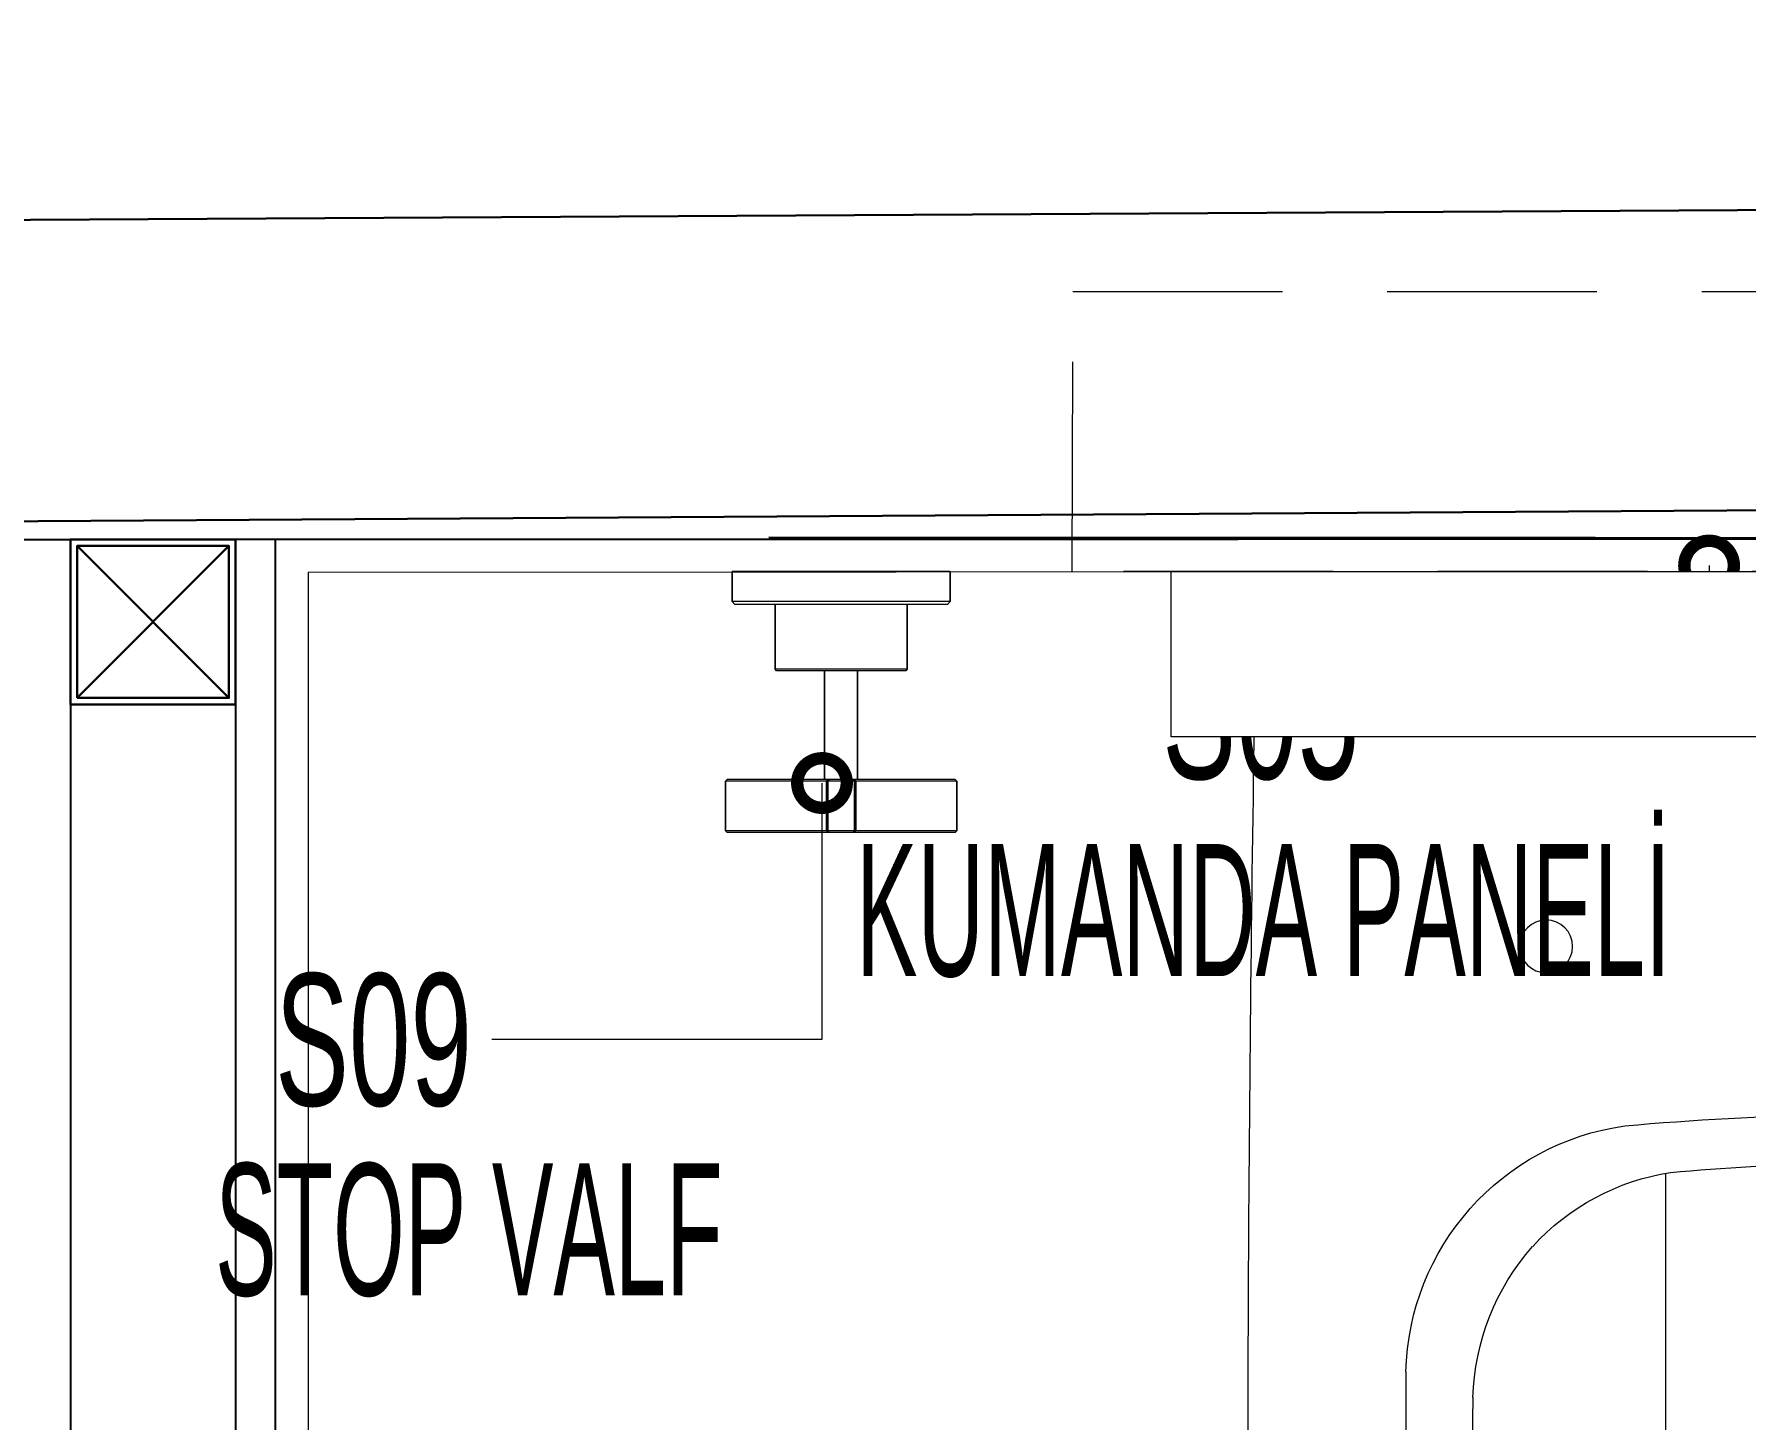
# Model space of a CAD drawing. Header units: centimetres. Extents: x 5488 to 20269, y -31398 to -19684.
# Drawn here: x 13608.8 to 13660.6, y -22361.2 to -22319.2 of the extents above; entities that cross this region are included whole.
import ezdxf
from ezdxf import colors
from ezdxf.entities.mleader import LeaderData, LeaderLine
from ezdxf.math import Vec2, Vec3

# ---------------------------------------------------------------- set-up
doc = ezdxf.new("R2010")
doc.units = ezdxf.units.CM
doc.set_wipeout_variables(frame=1)
doc.linetypes.add('2202_Autoban_Istinye Park_Food Hall_Yerlesim_Plan_Altlik$0$2202_Autoban_Istinye Park_Food Hall_PLAN_altlik_20220517$0$2202_Autoban_Istinye Park_Food Hall_PLAN_altlik_20220506$0$HIDDEN', pattern=[9.525, 6.35, -3.175])
for name, color, linetype, lineweight in [('xxx_Auto_Duvar_Duvar Plan Kesit', 7, 'Continuous', 30), ('xxx_Auto_Kaplama_Ahşap', 34, 'Continuous', 0), ('xxx_Auto_Kaplama_Seramik', 182, 'Continuous', 13), ('xxx_Auto_Konstruksiyon_Metal', 141, 'Continuous', 0), ('xxx_Auto_SIGN_GENERAL', 51, 'Continuous', 0), ('xxx_Auto_Tefris_Tefris', 32, 'Continuous', 15)]:
    doc.layers.add(name, color=color, linetype=linetype, lineweight=lineweight)
doc.layers.add('xxx_Autowipeout', color=7, linetype='Continuous')
doc.layers.add('xxx_Autoxxx_Auto_Duvar_Alcipan', color=51, linetype='Continuous')
doc.styles.add('AUTOBAN', font='')
doc.styles.add('ROMANS', font='romans')
doc.styles.get('AUTOBAN').set_extended_font_data('Helvetica Normal Tr')

# ---------------------------------------------------------------- blocks, each defined once
blk = doc.blocks.new('kutu profil')
at = {"layer": 'xxx_Auto_Duvar_Duvar Plan Kesit', "color": 0}
for points in [[(0, -5), (5, -5), (5, 0), (0, 0)], [(0.2, -4.8), (4.8, -4.8), (4.8, -0.2), (0.2, -0.2)]]:
    blk.add_lwpolyline(points, close=True, dxfattribs=at)
blk.add_lwpolyline([(0.2, -4.8), (4.8, -0.2), (4.8, -4.8), (0.2, -0.2)], dxfattribs=at)
blk = doc.blocks.new('A$Cd4c68676')
at = {"layer": 'xxx_Auto_Duvar_Duvar Plan Kesit', "color": 0}
for points in [[(79.294, 589.437), (-14.42, 589.413)], [(175.544, 589.462), (84.232, 589.437)], [(100.448, 589.493), (175.544, 589.462)]]:
    blk.add_lwpolyline(points, dxfattribs=at)
at = {"layer": 'xxx_Auto_Duvar_Duvar Plan Kesit'}
blk.add_lwpolyline([(84.232, 589.437), (175.544, 589.462)], dxfattribs=at)
at = {"layer": 'xxx_Auto_Kaplama_Seramik'}
for points in [[(175.544, 588.484), (86.494, 588.437)], [(86.495, 588.437), (86.494, 453.613)]]:
    blk.add_lwpolyline(points, dxfattribs=at)
at = {"layer": 'xxx_Autoxxx_Auto_Duvar_Alcipan'}
for points in [[(79.294, 589.437), (79.294, 452.419)], [(84.294, 589.437), (84.294, 452.411)], [(85.494, 589.437), (85.494, 453.613)]]:
    blk.add_lwpolyline(points, dxfattribs=at)
at = {"layer": 'xxx_Auto_Konstruksiyon_Metal'}
blk.add_blockref('kutu profil', (79.294, 589.437), dxfattribs=at)
blk = doc.blocks.new('_DotSmall')
at = {"color": 0, "linetype": 'ByBlock', "const_width": 0.5}
blk.add_lwpolyline([(-0.0625, 0, 1), (0.0625, 0, 1)], format="xyb", close=True, dxfattribs=at)
blk = doc.blocks.new('x2202_Autoban_Istinye Park_Food Hall_PLAN_altlik_20220517$0$2202_Autoban_Istinye Park_Food Hall_PLAN_altlik_20220506$0$S02_plan')
for points in [[(-12.889, 36.37), (-12.889, 24.238)], [(-10.862, 25.013), (-11.034, 36.395)], [(10.862, 25.013), (11.034, 36.395)], [(12.889, 36.37), (12.889, 24.238)], [(-1.095, 32.966), (0, 32.966)], [(1.095, 32.966), (0, 32.966)], [(-5.016, 28.868), (-5.016, 18.217)], [(5.015, 28.868), (5.015, 18.216)], [(-17.4, 0), (17.4, 0)]]:
    blk.add_lwpolyline(points)
for centre in [(-8.642, 11.348), (8.642, 11.348)]:
    blk.add_circle(centre, 0.8)
for centre, radius, start, end in [((-0.062, 36.572), 17.506, 89.7974, 129.2276), ((0.062, 36.572), 17.506, 50.7724, 90.2026), ((0.263, 36.287), 17.933, 129.455, 179.0719), ((-0.263, 36.287), 17.933, 0.9281, 50.545), ((-0.01, 36.345), 12.926, 89.9574, 141.9951), ((0.01, 36.345), 12.926, 38.0049, 90.0426), ((-0.01, 36.345), 11.136, 89.9574, 141.9951), ((0.01, 36.345), 11.136, 38.0049, 90.0426), ((-0.374, 36.544), 12.517, 141.6843, 180.7977), ((0.374, 36.544), 12.517, 359.2023, 38.3157), ((0.252, 36.44), 11.286, 143.2428, 180.2327), ((-0.252, 36.44), 11.286, 359.7673, 36.7572), ((1582.2, 29.996), 1599.881, 179.764303, 181.0743), ((-1582.2, 29.996), 1599.881, 358.9257, 0.235697), ((-1.124, 29.072), 3.894, 89.7221, 181.9705), ((1.124, 29.072), 3.894, 358.0295, 90.2779), ((-3.628, 25.23), 7.238, 181.7156, 221.4572), ((3.628, 25.23), 7.238, 318.5428, 358.2844), ((-5.197, 24.405), 7.694, 181.2462, 262.0572), ((5.197, 24.405), 7.694, 277.9428, 358.7538), ((-3.792, 25.217), 7.106, 222.2561, 261.1935), ((3.792, 25.217), 7.106, 278.8065, 317.7439), ((1.957, 93.93), 76.044, 264.84125, 268.52514), ((-1.957, 93.93), 76.044, 271.47486, 275.15875), ((1.657, 104.235), 87.808, 264.82698, 268.9188), ((-1.657, 104.235), 87.808, 271.0812, 275.17302)]:
    blk.add_arc(centre, radius, start, end)
blk = doc.blocks.new('x2202_Autoban_Istinye Park_Food Hall_PLAN_altlik_20220517$0$2202_Autoban_Istinye Park_Food Hall_PLAN_altlik_20220506$0$S08_plan')
for p, q in [((-3.3, 0), (-3.3, -0.90625)), ((-3.3, -0.90625), (-3.3, 0)), ((3.3, 0), (3.3, -0.90625)), ((3.3, -0.90625), (3.3, 0)), ((-3.3, -0.90625), (-3.225, -1)), ((-3.3, -0.90625), (-3.18, -0.90625)), ((-3.225, -1), (-3.105, -1)), ((-3.18, -0.90625), (-2.865, -0.90625)), ((-3.105, -1), (-2.79, -1)), ((-2.865, -0.90625), (-2.325, -0.90625)), ((-2.79, -1), (-2.28, -1)), ((-2.325, -0.90625), (-1.635, -0.90625)), ((-2.28, -1), (-2, -1)), ((-2.28, -1), (-1.605, -1)), ((-2, -1), (-2, -2.95)), ((-2, -1), (-1.92727, -1)), ((-2, -2.95), (-2, -1)), ((-1.92727, -1), (-1.73636, -1)), ((-1.73636, -1), (-1.40909, -1)), ((-1.635, -0.90625), (-0.855, -0.90625)), ((-1.605, -1), (-0.825, -1)), ((-1.40909, -1), (-0.99091, -1)), ((-0.99091, -1), (-0.51818, -1)), ((-0.855, -0.90625), (0, -0.90625)), ((-0.825, -1), (0, -1)), ((-0.51818, -1), (0, -1)), ((0, -0.90625), (0.855, -0.90625)), ((0, -1), (0.51818, -1)), ((0, -1), (0.825, -1)), ((0.51818, -1), (0.99091, -1)), ((0.825, -1), (1.605, -1)), ((0.855, -0.90625), (1.635, -0.90625)), ((0.99091, -1), (1.40909, -1)), ((1.40909, -1), (1.73636, -1)), ((1.605, -1), (2.28, -1)), ((1.635, -0.90625), (2.325, -0.90625)), ((1.73636, -1), (1.92727, -1)), ((1.92727, -1), (2, -1)), ((2, -1), (2, -2.95)), ((2, -1), (2.28, -1)), ((2, -2.95), (2, -1)), ((2.28, -1), (2.79, -1)), ((2.325, -0.90625), (2.865, -0.90625)), ((2.79, -1), (3.105, -1)), ((2.865, -0.90625), (3.18, -0.90625)), ((3.105, -1), (3.225, -1)), ((3.18, -0.90625), (3.3, -0.90625)), ((3.225, -1), (3.3, -0.90625)), ((-2, -2.95), (-1.95455, -3)), ((-2, -2.95), (-1.92727, -2.95)), ((-1.95455, -3), (-1.88182, -3)), ((-1.92727, -2.95), (-1.73636, -2.95)), ((-1.88182, -3), (-1.69091, -3)), ((-1.88182, -3), (-1.69091, -3)), ((-1.73636, -2.95), (-1.40909, -2.95)), ((-1.69091, -3), (-1.38182, -3)), ((-1.69091, -3), (-1.38182, -3)), ((-1.40909, -2.95), (-0.99091, -2.95)), ((-1.38182, -3), (-0.97273, -3)), ((-1.38182, -3), (-0.97273, -3)), ((-0.99091, -2.95), (-0.51818, -2.95)), ((-0.97273, -3), (-0.5, -3)), ((-0.97273, -3), (-0.5, -3)), ((-0.51818, -2.95), (0, -2.95)), ((-0.5, -3), (0, -3)), ((-0.5, -3), (-0.5, -6.3)), ((-0.5, -3), (-0.48, -3)), ((-0.5, -6.3), (-0.5, -3)), ((-0.48, -3), (-0.43, -3)), ((-0.43, -3), (-0.35, -3)), ((-0.35, -3), (-0.25, -3)), ((-0.25, -3), (-0.13, -3)), ((-0.13, -3), (0, -3)), ((0, -2.95), (0.51818, -2.95)), ((0, -3), (0.5, -3)), ((0, -3), (0.13, -3)), ((0.13, -3), (0.25, -3)), ((0.25, -3), (0.35, -3)), ((0.35, -3), (0.43, -3)), ((0.43, -3), (0.48, -3)), ((0.48, -3), (0.5, -3)), ((0.5, -6.3), (0.5, -3)), ((0.5, -3), (0.97273, -3)), ((0.5, -3), (0.5, -6.3)), ((0.5, -3), (0.97273, -3)), ((0.51818, -2.95), (0.99091, -2.95)), ((0.97273, -3), (1.38182, -3)), ((0.97273, -3), (1.38182, -3)), ((0.99091, -2.95), (1.40909, -2.95)), ((1.38182, -3), (1.69091, -3)), ((1.38182, -3), (1.69091, -3)), ((1.40909, -2.95), (1.73636, -2.95)), ((1.69091, -3), (1.88182, -3)), ((1.69091, -3), (1.88182, -3)), ((1.73636, -2.95), (1.92727, -2.95)), ((1.88182, -3), (1.95455, -3)), ((1.92727, -2.95), (2, -2.95)), ((1.95455, -3), (2, -2.95)), ((-3.5, -6.35), (-3.45, -6.3)), ((-3.5, -7.85), (-3.5, -6.35)), ((-3.5, -7.85), (-3.5, -6.35)), ((-3.5, -6.35), (-0.44, -6.35)), ((-3.5, -6.35), (-0.44, -6.35)), ((-3.5, -6.35), (-3.5, -7.85)), ((-3.5, -6.35), (-3.5, -7.85)), ((-3.45, -6.3), (-0.38, -6.3)), ((-3.45, -6.3), (-0.38, -6.3)), ((-0.44, -6.35), (-0.38, -6.3)), ((-0.44, -7.85), (-0.44, -6.35)), ((-0.44, -6.35), (-0.42, -6.35)), ((-0.44, -6.35), (-0.44, -7.85)), ((-0.42, -6.35), (-0.4, -6.35)), ((-0.4, -6.35), (-0.35, -6.3)), ((-0.4, -6.35), (-0.35, -6.3)), ((-0.4, -7.85), (-0.4, -6.35)), ((-0.4, -7.85), (-0.4, -6.35)), ((-0.4, -6.35), (0, -6.35)), ((-0.4, -6.35), (-0.4, -7.85)), ((-0.4, -6.35), (-0.4, -7.85)), ((-0.38, -6.3), (-0.37, -6.3)), ((-0.37, -6.3), (-0.35, -6.3)), ((-0.35, -6.3), (0, -6.3)), ((0, -6.3), (0.35, -6.3)), ((0, -6.35), (0.4, -6.35)), ((0.35, -6.3), (0.37, -6.3)), ((0.35, -6.3), (0.4, -6.35)), ((0.37, -6.3), (0.38, -6.3)), ((0.38, -6.3), (3.45, -6.3)), ((0.38, -6.3), (0.44, -6.35)), ((0.4, -7.85), (0.4, -6.35)), ((0.4, -6.35), (0.42, -6.35)), ((0.4, -6.35), (0.4, -7.85)), ((0.42, -6.35), (0.44, -6.35)), ((0.44, -7.85), (0.44, -6.35)), ((0.44, -6.35), (3.5, -6.35)), ((0.44, -6.35), (0.44, -7.85)), ((3.45, -6.3), (3.5, -6.35)), ((3.5, -7.85), (3.5, -6.35)), ((3.5, -6.35), (3.5, -7.85)), ((-3.5, -7.85), (-0.44, -7.85)), ((-3.5, -7.85), (-0.44, -7.85)), ((-3.5, -7.85), (-3.45, -7.9)), ((-3.5, -7.85), (-3.45, -7.9)), ((-3.5, -7.85), (-3.45, -7.9)), ((-3.5, -7.85), (-3.45, -7.9)), ((-3.45, -7.9), (-0.38, -7.9)), ((-3.45, -7.9), (-0.38, -7.9)), ((-3.45, -7.9), (-0.38, -7.9)), ((-3.45, -7.9), (-0.38, -7.9)), ((-0.44, -7.85), (-0.42, -7.85)), ((-0.44, -7.85), (-0.38, -7.9)), ((-0.44, -7.85), (-0.38, -7.9)), ((-0.42, -7.85), (-0.4, -7.85)), ((-0.4, -7.85), (-0.35, -7.9)), ((-0.4, -7.85), (-0.35, -7.9)), ((-0.4, -7.85), (0, -7.85)), ((-0.4, -7.85), (-0.35, -7.9)), ((-0.4, -7.85), (-0.35, -7.9)), ((-0.38, -7.9), (-0.37, -7.9)), ((-0.37, -7.9), (-0.35, -7.9)), ((-0.35, -7.9), (0, -7.9)), ((-0.35, -7.9), (0, -7.9)), ((0, -7.85), (0.4, -7.85)), ((0, -7.9), (0.35, -7.9)), ((0, -7.9), (0.35, -7.9)), ((0.35, -7.9), (0.4, -7.85)), ((0.35, -7.9), (0.4, -7.85)), ((0.35, -7.9), (0.4, -7.85)), ((0.35, -7.9), (0.4, -7.85)), ((0.35, -7.9), (0.4, -7.85)), ((0.35, -7.9), (0.4, -7.85)), ((0.35, -7.9), (0.37, -7.9)), ((0.37, -7.9), (0.38, -7.9)), ((0.38, -7.9), (0.44, -7.85)), ((0.38, -7.9), (0.44, -7.85)), ((0.38, -7.9), (3.45, -7.9)), ((0.38, -7.9), (3.45, -7.9)), ((0.4, -7.85), (0.42, -7.85)), ((0.42, -7.85), (0.44, -7.85)), ((0.44, -7.85), (3.5, -7.85)), ((3.45, -7.9), (3.5, -7.85)), ((3.45, -7.9), (3.5, -7.85)), ((3.45, -7.9), (3.5, -7.85)), ((3.45, -7.9), (3.5, -7.85))]:
    blk.add_line(p, q)
blk.add_lwpolyline([(-3.3, 0), (3.3, 0)])
blk = doc.blocks.new('x2202_Autoban_Istinye Park_Food Hall_PLAN_altlik_20220517$0$2202_Autoban_Istinye Park_Food Hall_PLAN_altlik_20220506$0$S12-plan')
blk.add_wipeout([(-20, 5), (-20, 0), (20, 0), (20, 5)]).dxf.layer = 'xxx_Autowipeout'
blk.add_lwpolyline([(-20, 5), (20, 5), (20, 0), (-20, 0)], close=True)
blk = doc.blocks.new('WCVİTRİFİYE')
at = {"xscale": -1}
blk.add_blockref('x2202_Autoban_Istinye Park_Food Hall_PLAN_altlik_20220517$0$2202_Autoban_Istinye Park_Food Hall_PLAN_altlik_20220506$0$S08_plan', (-30, 0), dxfattribs=at)
at = {"xscale": -1, "rotation": 180}
blk.add_blockref('x2202_Autoban_Istinye Park_Food Hall_PLAN_altlik_20220517$0$2202_Autoban_Istinye Park_Food Hall_PLAN_altlik_20220506$0$S02_plan', (0, 0), dxfattribs=at)
at = {"rotation": 180}
blk.add_blockref('x2202_Autoban_Istinye Park_Food Hall_PLAN_altlik_20220517$0$2202_Autoban_Istinye Park_Food Hall_PLAN_altlik_20220506$0$S12-plan', (0, 0), dxfattribs=at)
at = {"linetype": '2202_Autoban_Istinye Park_Food Hall_Yerlesim_Plan_Altlik$0$2202_Autoban_Istinye Park_Food Hall_PLAN_altlik_20220517$0$2202_Autoban_Istinye Park_Food Hall_PLAN_altlik_20220506$0$HIDDEN'}
blk.add_lwpolyline([(23, 0), (-23, 0), (-22.98, 8.48), (23.02, 8.48)], close=True, dxfattribs=at)
blk = doc.blocks.new('WC TEFRIS')
at = {"layer": 'xxx_Auto_Tefris_Tefris', "color": 0}
blk.add_blockref('WCVİTRİFİYE', (-158.997, 858.849), dxfattribs=at)
blk = doc.blocks.new('A$C1e03b758')
at = {"layer": 'xxx_Auto_SIGN_GENERAL', "color": 12, "char_height": 4, "attachment_point": 5, "line_spacing_factor": 0.75, "style": 'ROMANS'}
for s, width, insert in [('{\\fArial|b0|i0|c162|p34;\\W0.5;KUMANDA PANELİ}', 24.49566, (130.001, 107.083)), ('{\\fArial|b0|i0|c162|p34;\\W0.5;STOP VALF}', 15.28284, (105.932, 97.413))]:
    blk.add_mtext_dynamic_manual_height_columns(s, width=width, gutter_width=20, heights=[0], dxfattribs=dict(at, insert=insert))
at = {"layer": 'xxx_Auto_SIGN_GENERAL', "color": 12}
ml = blk.add_multileader_mtext('Standard', dxfattribs=at)
ml.set_content('{\\W0.6;S05}', color=12, style='AUTOBAN')
ml.set_leader_properties()
ml.set_arrow_properties(name='DOTSMALL')
ml.build(insert=Vec2(0, 0))
ml.multileader.update_dxf_attribs({"has_text_frame": 1, "dogleg_length": 2.045, "arrow_head_size": 3})
ctx = ml.context
ctx.base_point, ctx.arrow_head_size, ctx.landing_gap_size, ctx.plane_origin = Vec3(126.129, 113.083), 3, 0.6, Vec3(98.536, 193.427)
ctx.text_align_type = 2
notes = []
notes.append((ctx, [(1, (1, 1, 0), (143.501, 113.083), (-1, 0), 10, [(0, [(143.501, 117.546)], 0, [])])]))
ctx.mtext.insert, ctx.mtext.width, ctx.mtext.defined_height, ctx.mtext.alignment, ctx.mtext.flow_direction = Vec3(132.901, 115.083), 4.20155, 4.28, 3, 5
ml = blk.add_multileader_mtext('Standard', dxfattribs=at)
ml.set_content('{\\W0.6;S09}', color=12, style='AUTOBAN')
ml.set_leader_properties()
ml.set_arrow_properties(name='DOTSMALL')
ml.build(insert=Vec2(0, 0))
ml.multileader.update_dxf_attribs({"has_text_frame": 1, "dogleg_length": 2.045, "arrow_head_size": 3})
ctx = ml.context
ctx.base_point, ctx.arrow_head_size, ctx.landing_gap_size, ctx.plane_origin = Vec3(99.372, 103.189), 3, 0.6, Vec3(71.664, 187.883)
ctx.text_align_type = 2
notes.append((ctx, [(1, (1, 1, 0), (116.629, 103.189), (-1, 0), 10, [(0, [(116.629, 110.959)], 0, [])])]))
ctx.mtext.insert, ctx.mtext.width, ctx.mtext.defined_height, ctx.mtext.alignment, ctx.mtext.flow_direction = Vec3(106.029, 105.189), 4.20155, 4.28, 3, 5
for ctx, leaders in notes:
    for number, flags, end, landing, length, lines in leaders:
        leader = LeaderData()
        leader.index, (leader.has_last_leader_line, leader.has_dogleg_vector, leader.attachment_direction) = number, flags
        leader.last_leader_point, leader.dogleg_vector, leader.dogleg_length = Vec3(end), Vec3(landing), length
        for number, points, colour, breaks in lines:
            line = LeaderLine()
            line.index, line.vertices, line.color, line.breaks = number, Vec3.list(points), colors.encode_raw_color(colour), breaks
            leader.lines.append(line)
        ctx.leaders.append(leader)

msp = doc.modelspace()

# ---------------------------------------------------------------- block references
msp.add_blockref('A$Cd4c68676', (13530.577, -22923.935))

# ---------------------------------------------------------------- next in the draw order: linework, layer by layer
at = {"layer": 'xxx_Auto_Duvar_Duvar Plan Kesit'}
for points in [[(13893.905, -22439.364), (13894.71, -22332.111), (13883.463, -22332.186), (13883.463, -22323.262), (13892.697, -22323.21), (13891.756, -22219.681), (13518.331, -22219.706), (13517.713, -22325.331), (13819.074, -22323.626), (13819.074, -22332.619), (13813.5, -22332.656)], [(13516.164, -22334.532), (13813.5, -22332.656)]]:
    msp.add_lwpolyline(points, dxfattribs=at)

# ---------------------------------------------------------------- next in the draw order: block references
at = {"layer": 'xxx_Auto_Kaplama_Ahşap'}
msp.add_blockref('A$C1e03b758', (13516.009, -22452.835), dxfattribs=at)

# ---------------------------------------------------------------- next in the draw order: block references
at = {"layer": 'xxx_Auto_Konstruksiyon_Metal'}
msp.add_blockref('WC TEFRIS', (13822.215, -23194.323), dxfattribs=at)

doc.saveas('drawing.dxf')
